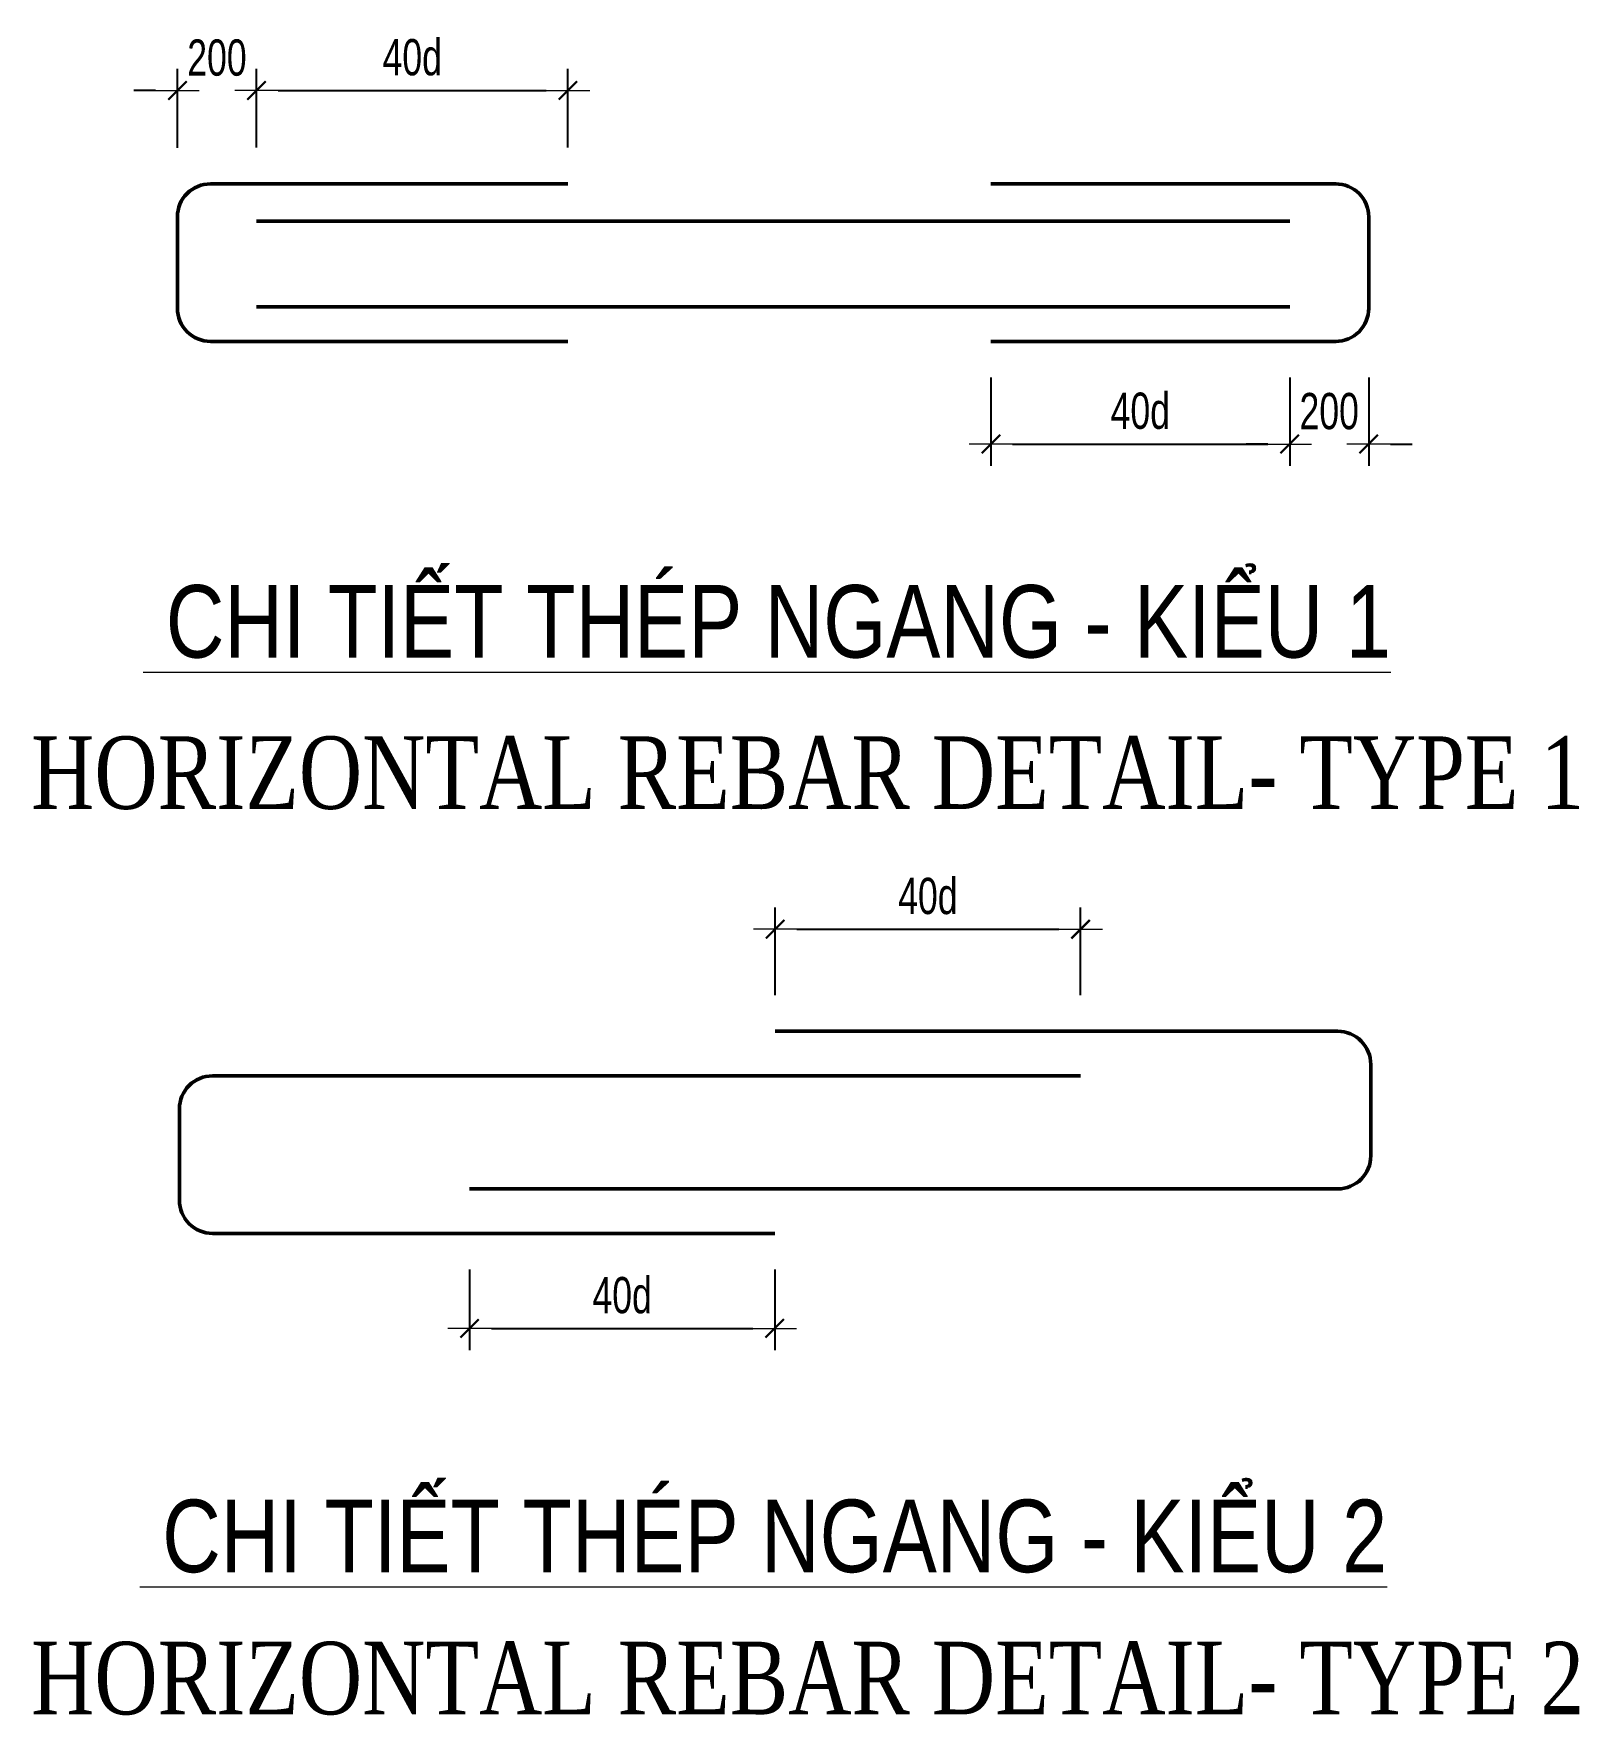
# Model space of a CAD drawing. Header units: millimetres. Extents: x 944027 to 981803, y -83026 to 82675.
# Drawn here: x 972383 to 977710, y 56938 to 62734 of the extents above; entities that cross this region are included whole.
import ezdxf

# ---------------------------------------------------------------- set-up
doc = ezdxf.new("R2010")
doc.units = ezdxf.units.MM
doc.header["$MEASUREMENT"] = 0
doc.layers.get('Defpoints').update_dxf_attribs({"color": 151, "lineweight": 9})
for name, color, linetype, lineweight in [('NDC_S_DIM', 1, 'Continuous', 15), ('NDC_S_ENG TITLE', 3, 'Continuous', 20), ('NDC_S_VN TEXT', 7, 'Continuous', 20)]:
    doc.layers.add(name, color=color, linetype=linetype, lineweight=lineweight)
doc.layers.add('Reinforcement', color=4, linetype='Continuous')
doc.styles.add('ARIAL', font='arial.ttf', dxfattribs={"width": 0.8})
doc.styles.add('NDC_DIM', font='', dxfattribs={"width": 0.75})
doc.styles.add('VNTIMEH', font='vntimeh.shx', dxfattribs={"width": 0.8, "bigfont": 'vns.shx'})
doc.styles.get('NDC_DIM').set_extended_font_data('Dotum')
doc.dimstyles.new('NDC_dim_50', dxfattribs={"dimscale": 50, "dimtxt": 2.5, "dimasz": 1.5, "dimexe": 1.5, "dimexo": 2.5, "dimgap": 1, "dimtad": 1, "dimdec": 0, "dimzin": 0, "dimdsep": 46, "dimtxsty": 'NDC_DIM', "dimblk": 'DIMMARK', "dimcen": 0.09, "dimdle": 1.2, "dimclrd": 1, "dimclre": 1, "dimclrt": 3, "dimadec": 0, "dimazin": 0, "dimtfac": 1, "dimtdec": 0, "dimtix": 1, "dimtofl": 0, "dimtmove": 0, "dimatfit": 3, "dimfxl": 6, "dimfxlon": 1, "dimtolj": 1, "dimtzin": 0, "dimarcsym": 0})

# ---------------------------------------------------------------- blocks, each defined once
blk = doc.blocks.new('DIMMARK')
at = {"layer": 'NDC_S_DIM', "color": 1}
blk.add_line((-1.5, 0), (1, 0), dxfattribs=at)
at = {"layer": 'NDC_S_DIM', "color": 2, "const_width": 0.1}
blk.add_lwpolyline([(-0.424, -0.424), (0.424, 0.424)], dxfattribs=at)
blk = doc.blocks.new('*D758')
at = {"layer": 'Defpoints', "color": 0, "transparency": 16777216}
for p in [(974224.4, 62538), (973150.8, 62216.2), (974224.4, 62216.2)]:
    blk.add_point(p, dxfattribs=at)
at = {"layer": 'NDC_S_DIM', "color": 1, "lineweight": -2, "transparency": 16777216}
for p, q in [((973150.8, 62341.2), (973150.8, 62613)), ((974224.4, 62341.2), (974224.4, 62613)), ((973225.8, 62538), (974149.4, 62538))]:
    blk.add_line(p, q, dxfattribs=at)
at = {"layer": 'NDC_S_DIM', "color": 1, "lineweight": -2, "transparency": 16777216, "xscale": 75, "yscale": 75, "zscale": 75, "rotation": 180}
blk.add_blockref('DIMMARK', (973150.8, 62538), dxfattribs=at)
at = {"layer": 'NDC_S_DIM', "color": 1, "lineweight": -2, "transparency": 16777216, "xscale": 75, "yscale": 75, "zscale": 75}
blk.add_blockref('DIMMARK', (974224.4, 62538), dxfattribs=at)
at = {"layer": 'NDC_S_DIM', "color": 3, "transparency": 16777216, "insert": (973687.6, 62651.9), "char_height": 125, "attachment_point": 5, "style": 'NDC_DIM'}
blk.add_mtext('\\A1;40d', dxfattribs=at)
blk = doc.blocks.new('*D759')
at = {"layer": 'Defpoints', "color": 0, "transparency": 16777216}
for p in [(975682.1, 61673.4), (976711.9, 61673.4), (976711.9, 61319.6)]:
    blk.add_point(p, dxfattribs=at)
at = {"layer": 'NDC_S_DIM', "color": 1, "lineweight": -2, "transparency": 16777216}
for p, q in [((975682.1, 61548.4), (975682.1, 61244.6)), ((976711.9, 61548.4), (976711.9, 61244.6)), ((975757.1, 61319.6), (976636.9, 61319.6))]:
    blk.add_line(p, q, dxfattribs=at)
at = {"layer": 'NDC_S_DIM', "color": 1, "lineweight": -2, "transparency": 16777216, "xscale": 75, "yscale": 75, "zscale": 75, "rotation": 180}
blk.add_blockref('DIMMARK', (975682.1, 61319.6), dxfattribs=at)
at = {"layer": 'NDC_S_DIM', "color": 1, "lineweight": -2, "transparency": 16777216, "xscale": 75, "yscale": 75, "zscale": 75}
blk.add_blockref('DIMMARK', (976711.9, 61319.6), dxfattribs=at)
at = {"layer": 'NDC_S_DIM', "color": 3, "transparency": 16777216, "insert": (976197, 61433.5), "char_height": 125, "attachment_point": 5, "style": 'NDC_DIM'}
blk.add_mtext('\\A1;40d', dxfattribs=at)
blk = doc.blocks.new('*D760')
at = {"layer": 'Defpoints', "color": 0, "transparency": 16777216}
for p in [(975991.4, 59647.5), (974938.4, 59295.6), (975991.4, 59295.6)]:
    blk.add_point(p, dxfattribs=at)
at = {"layer": 'NDC_S_DIM', "color": 1, "lineweight": -2, "transparency": 16777216}
for p, q in [((974938.4, 59420.6), (974938.4, 59722.5)), ((975991.4, 59420.6), (975991.4, 59722.5)), ((975013.4, 59647.5), (975916.4, 59647.5))]:
    blk.add_line(p, q, dxfattribs=at)
at = {"layer": 'NDC_S_DIM', "color": 1, "lineweight": -2, "transparency": 16777216, "xscale": 75, "yscale": 75, "zscale": 75, "rotation": 180}
blk.add_blockref('DIMMARK', (974938.4, 59647.5), dxfattribs=at)
at = {"layer": 'NDC_S_DIM', "color": 1, "lineweight": -2, "transparency": 16777216, "xscale": 75, "yscale": 75, "zscale": 75}
blk.add_blockref('DIMMARK', (975991.4, 59647.5), dxfattribs=at)
at = {"layer": 'NDC_S_DIM', "color": 3, "transparency": 16777216, "insert": (975464.9, 59761.3), "char_height": 125, "attachment_point": 5, "style": 'NDC_DIM'}
blk.add_mtext('\\A1;40d', dxfattribs=at)
blk = doc.blocks.new('*D761')
at = {"layer": 'Defpoints', "color": 0, "transparency": 16777216}
for p in [(973885.3, 58599.4), (974937, 58599.4), (974937, 58271.9)]:
    blk.add_point(p, dxfattribs=at)
at = {"layer": 'NDC_S_DIM', "color": 1, "lineweight": -2, "transparency": 16777216}
for p, q in [((973885.3, 58474.4), (973885.3, 58196.9)), ((974937, 58474.4), (974937, 58196.9)), ((973960.3, 58271.9), (974862, 58271.9))]:
    blk.add_line(p, q, dxfattribs=at)
at = {"layer": 'NDC_S_DIM', "color": 1, "lineweight": -2, "transparency": 16777216, "xscale": 75, "yscale": 75, "zscale": 75, "rotation": 180}
blk.add_blockref('DIMMARK', (973885.3, 58271.9), dxfattribs=at)
at = {"layer": 'NDC_S_DIM', "color": 1, "lineweight": -2, "transparency": 16777216, "xscale": 75, "yscale": 75, "zscale": 75}
blk.add_blockref('DIMMARK', (974937, 58271.9), dxfattribs=at)
at = {"layer": 'NDC_S_DIM', "color": 3, "transparency": 16777216, "insert": (974411.1, 58385.7), "char_height": 125, "attachment_point": 5, "style": 'NDC_DIM'}
blk.add_mtext('\\A1;40d', dxfattribs=at)
blk = doc.blocks.new('*D762')
at = {"layer": 'Defpoints', "color": 0, "transparency": 16777216}
for p in [(972878.3, 62538), (972878.3, 62214.9), (973150.8, 62216.2)]:
    blk.add_point(p, dxfattribs=at)
at = {"layer": 'NDC_S_DIM', "color": 1, "lineweight": -2, "transparency": 16777216}
for p, q in [((972878.3, 62339.9), (972878.3, 62613)), ((973150.8, 62341.2), (973150.8, 62613)), ((972803.3, 62538), (972728.3, 62538)), ((973225.8, 62538), (973300.8, 62538))]:
    blk.add_line(p, q, dxfattribs=at)
at = {"layer": 'NDC_S_DIM', "color": 1, "lineweight": -2, "transparency": 16777216, "xscale": 75, "yscale": 75, "zscale": 75}
blk.add_blockref('DIMMARK', (972878.3, 62538), dxfattribs=at)
at = {"layer": 'NDC_S_DIM', "color": 1, "lineweight": -2, "transparency": 16777216, "xscale": 75, "yscale": 75, "zscale": 75, "rotation": 180}
blk.add_blockref('DIMMARK', (973150.8, 62538), dxfattribs=at)
at = {"layer": 'NDC_S_DIM', "color": 3, "transparency": 16777216, "insert": (973014.6, 62650.6), "char_height": 125, "attachment_point": 5, "style": 'NDC_DIM'}
blk.add_mtext('\\A1;200', dxfattribs=at)
blk = doc.blocks.new('*D757')
at = {"layer": 'Defpoints', "color": 0, "transparency": 16777216}
for p in [(976711.9, 61673.4), (976984.4, 61673.5), (976711.9, 61319.6)]:
    blk.add_point(p, dxfattribs=at)
at = {"layer": 'NDC_S_DIM', "color": 1, "lineweight": -2, "transparency": 16777216}
for p, q in [((976711.9, 61548.4), (976711.9, 61244.6)), ((976984.4, 61548.5), (976984.4, 61244.6)), ((976636.9, 61319.6), (976561.9, 61319.6)), ((977059.4, 61319.6), (977134.4, 61319.6))]:
    blk.add_line(p, q, dxfattribs=at)
at = {"layer": 'NDC_S_DIM', "color": 1, "lineweight": -2, "transparency": 16777216, "xscale": 75, "yscale": 75, "zscale": 75}
blk.add_blockref('DIMMARK', (976711.9, 61319.6), dxfattribs=at)
at = {"layer": 'NDC_S_DIM', "color": 1, "lineweight": -2, "transparency": 16777216, "xscale": 75, "yscale": 75, "zscale": 75, "rotation": 180}
blk.add_blockref('DIMMARK', (976984.4, 61319.6), dxfattribs=at)
at = {"layer": 'NDC_S_DIM', "color": 3, "transparency": 16777216, "insert": (976848.1, 61432.2), "char_height": 125, "attachment_point": 5, "style": 'NDC_DIM'}
blk.add_mtext('\\A1;200', dxfattribs=at)

msp = doc.modelspace()

# ---------------------------------------------------------------- linework, layer by layer
at = {"layer": 'Reinforcement', "lineweight": 50}
for p, q in [((973150.8, 62087.3), (976711.9, 62087.3)), ((973150.8, 61791.9), (976711.9, 61791.9))]:
    msp.add_line(p, q, dxfattribs=at)
for points in [[(974224.4, 62216.2), (972992.1, 62216.2, 0.414214), (972878.3, 62102.5), (972878.3, 61787.2, 0.414214), (972992.1, 61673.4), (974224.4, 61673.4)], [(975682.1, 62216.2), (976870.6, 62216.2, -0.414214), (976984.4, 62102.5), (976984.4, 61787.2, -0.414214), (976870.6, 61673.4), (975682.1, 61673.4)], [(973885.3, 58752.8), (976877.6, 58752.8, 0.414214), (976991.4, 58866.5), (976991.4, 59181.8, 0.414214), (976877.6, 59295.6)], [(976991.4, 59181.8, 0.414214), (976877.6, 59295.6), (974938.4, 59295.6)], [(975991.4, 59142.2), (972999.1, 59142.2, 0.414214), (972885.3, 59028.5), (972885.3, 58713.2, 0.414214), (972999.1, 58599.4), (974937, 58599.4)]]:
    msp.add_lwpolyline(points, format="xyb", dxfattribs=at)

# ---------------------------------------------------------------- texts
at = {"layer": 'NDC_S_ENG TITLE', "style": 'VNTIMEH', "width": 0.8}
for s, p in [('horizontal rebar detail- type 1', (972374, 60062.3)), ('horizontal rebar detail- type 2', (972374, 56942))]:
    msp.add_text(s, height=250, dxfattribs=at).set_placement(p)
at = {"layer": 'NDC_S_VN TEXT', "style": 'ARIAL', "width": 0.8}
for s, p in [('%%u CHI TIẾT THÉP NGANG - KIỂU 1', (972760.8, 60583.5)), ('%%u CHI TIẾT THÉP NGANG - KIỂU 2', (972748.4, 57431.6))]:
    msp.add_text(s, height=250, dxfattribs=at).set_placement(p)

# ---------------------------------------------------------------- dimensions: what is measured, and where the dimension line sits
at = {"layer": 'NDC_S_DIM'}
for base, p1, p2, text, picture, middle in [((972878.3, 62538), (973150.8, 62216.2), (972878.3, 62214.9), '200', '*D762', (973014.6, 62650.6)), ((974224.4, 62538), (973150.8, 62216.2), (974224.4, 62216.2), '40d', '*D758', (973687.6, 62651.9)), ((976711.9, 61319.6), (975682.1, 61673.4), (976711.9, 61673.4), '40d', '*D759', (976197, 61433.5)), ((976711.9, 61319.6), (976984.4, 61673.5), (976711.9, 61673.4), '200', '*D757', (976848.1, 61432.2)), ((975991.4, 59647.5), (974938.4, 59295.6), (975991.4, 59295.6), '40d', '*D760', (975464.9, 59761.3)), ((974937, 58271.9), (973885.3, 58599.4), (974937, 58599.4), '40d', '*D761', (974411.1, 58385.7))]:
    dim = msp.add_linear_dim(base=base, p1=p1, p2=p2, text=text, dimstyle='NDC_dim_50', override={"dimtmove": 1}, dxfattribs=at)
    dim.commit()
    dim.dimension.update_dxf_attribs({"geometry": picture, "text_midpoint": middle})

doc.saveas('drawing.dxf')
